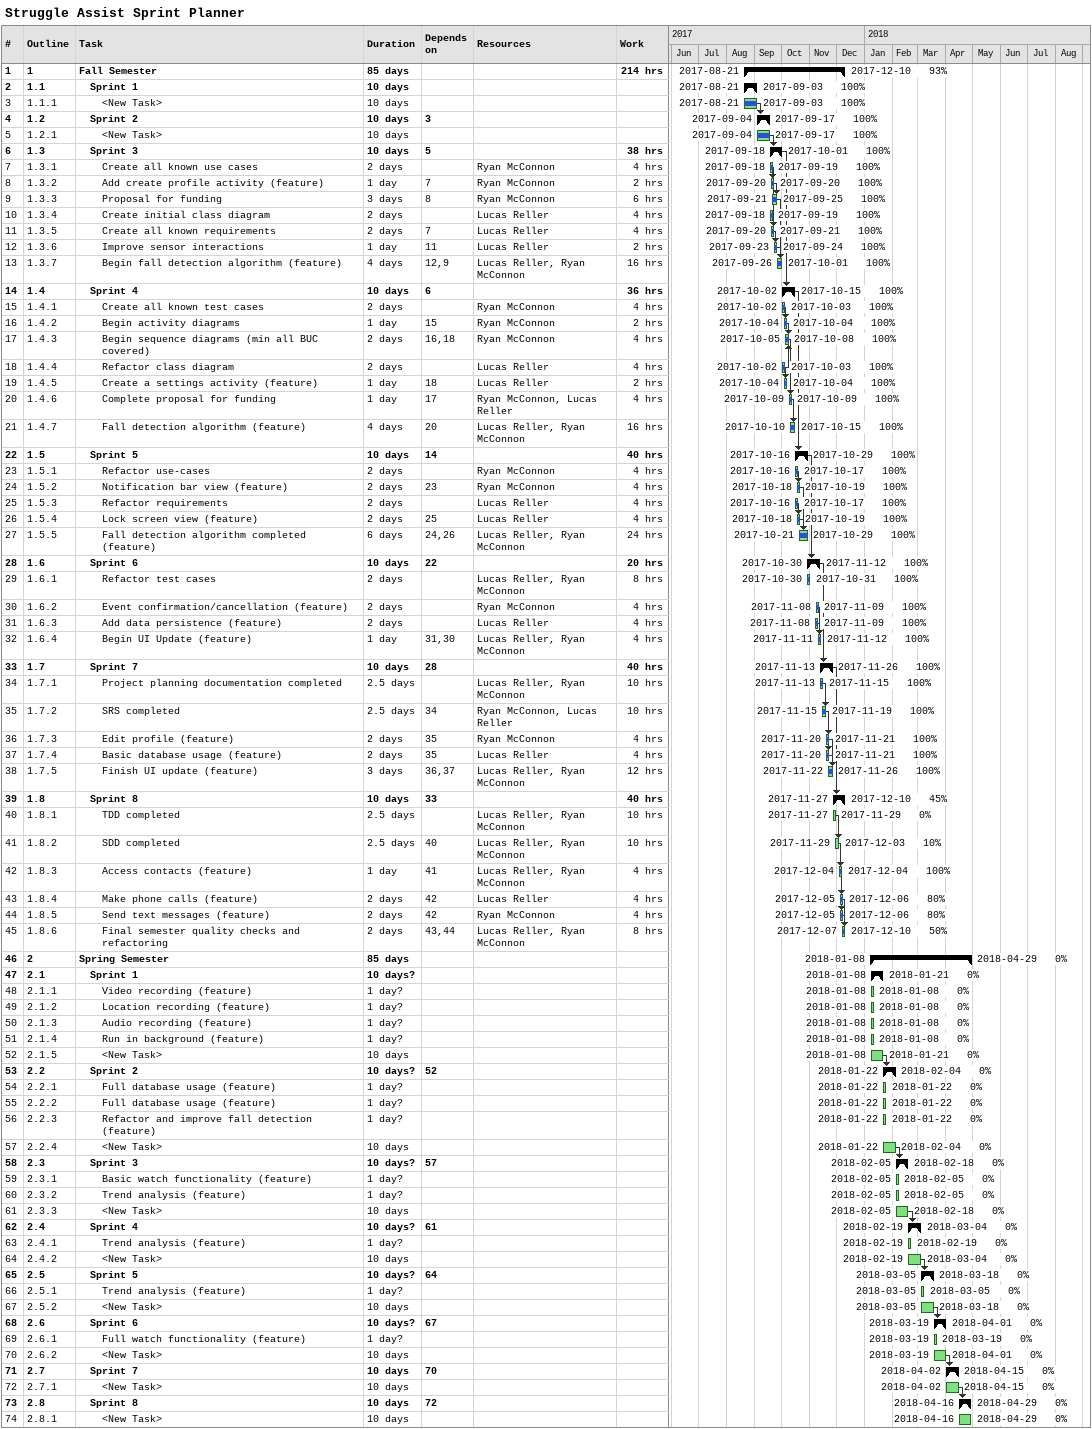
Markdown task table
Struggle Assist Sprint Planner

| ID | WBS | Task | Duration | Start | Finish | Predecessors | Resources | % complete | Work (h) |
|---|---|---|---|---|---|---|---|---|---|
| 1 | 1 | **Fall Semester** | 85d | 2017-08-21 | 2017-12-10 |  |  | 93 | 214 |
| 2 | 1.1 | **Sprint 1** | 10d | 2017-08-21 | 2017-09-03 |  |  | 100 |  |
| 3 | 1.1.1 | <New Task> | 10d | 2017-08-21 | 2017-09-03 |  |  | 100 |  |
| 4 | 1.2 | **Sprint 2** | 10d | 2017-09-04 | 2017-09-17 | 3 |  | 100 |  |
| 5 | 1.2.1 | <New Task> | 10d | 2017-09-04 | 2017-09-17 |  |  | 100 |  |
| 6 | 1.3 | **Sprint 3** | 10d | 2017-09-18 | 2017-10-01 | 5 |  | 100 | 38 |
| 7 | 1.3.1 | Create all known use cases | 2d | 2017-09-18 | 2017-09-19 |  | Ryan McConnon | 100 | 4 |
| 8 | 1.3.2 | Add create profile activity (feature) | 1d | 2017-09-20 | 2017-09-20 | 7 | Ryan McConnon | 100 | 2 |
| 9 | 1.3.3 | Proposal for funding | 3d | 2017-09-21 | 2017-09-25 | 8 | Ryan McConnon | 100 | 6 |
| 10 | 1.3.4 | Create initial class diagram | 2d | 2017-09-18 | 2017-09-19 |  | Lucas Reller | 100 | 4 |
| 11 | 1.3.5 | Create all known requirements | 2d | 2017-09-20 | 2017-09-21 | 7 | Lucas Reller | 100 | 4 |
| 12 | 1.3.6 | Improve sensor interactions | 1d | 2017-09-23 | 2017-09-24 | 11 | Lucas Reller | 100 | 2 |
| 13 | 1.3.7 | Begin fall detection algorithm (feature) | 4d | 2017-09-26 | 2017-10-01 | 12, 9 | Lucas Reller, Ryan McConnon | 100 | 16 |
| 14 | 1.4 | **Sprint 4** | 10d | 2017-10-02 | 2017-10-15 | 6 |  | 100 | 36 |
| 15 | 1.4.1 | Create all known test cases | 2d | 2017-10-02 | 2017-10-03 |  | Ryan McConnon | 100 | 4 |
| 16 | 1.4.2 | Begin activity diagrams | 1d | 2017-10-04 | 2017-10-04 | 15 | Ryan McConnon | 100 | 2 |
| 17 | 1.4.3 | Begin sequence diagrams (min all BUC covered) | 2d | 2017-10-05 | 2017-10-08 | 16, 18 | Ryan McConnon | 100 | 4 |
| 18 | 1.4.4 | Refactor class diagram | 2d | 2017-10-02 | 2017-10-03 |  | Lucas Reller | 100 | 4 |
| 19 | 1.4.5 | Create a settings activity (feature) | 1d | 2017-10-04 | 2017-10-04 | 18 | Lucas Reller | 100 | 2 |
| 20 | 1.4.6 | Complete proposal for funding | 1d | 2017-10-09 | 2017-10-09 | 17 | Ryan McConnon, Lucas Reller | 100 | 4 |
| 21 | 1.4.7 | Fall detection algorithm (feature) | 4d | 2017-10-10 | 2017-10-15 | 20 | Lucas Reller, Ryan McConnon | 100 | 16 |
| 22 | 1.5 | **Sprint 5** | 10d | 2017-10-16 | 2017-10-29 | 14 |  | 100 | 40 |
| 23 | 1.5.1 | Refactor use-cases | 2d | 2017-10-16 | 2017-10-17 |  | Ryan McConnon | 100 | 4 |
| 24 | 1.5.2 | Notification bar view (feature) | 2d | 2017-10-18 | 2017-10-19 | 23 | Ryan McConnon | 100 | 4 |
| 25 | 1.5.3 | Refactor requirements | 2d | 2017-10-16 | 2017-10-17 |  | Lucas Reller | 100 | 4 |
| 26 | 1.5.4 | Lock screen view (feature) | 2d | 2017-10-18 | 2017-10-19 | 25 | Lucas Reller | 100 | 4 |
| 27 | 1.5.5 | Fall detection algorithm completed (feature) | 6d | 2017-10-21 | 2017-10-29 | 24, 26 | Lucas Reller, Ryan McConnon | 100 | 24 |
| 28 | 1.6 | **Sprint 6** | 10d | 2017-10-30 | 2017-11-12 | 22 |  | 100 | 20 |
| 29 | 1.6.1 | Refactor test cases | 2d | 2017-10-30 | 2017-10-31 |  | Lucas Reller, Ryan McConnon | 100 | 8 |
| 30 | 1.6.2 | Event confirmation/cancellation (feature) | 2d | 2017-11-08 | 2017-11-09 |  | Ryan McConnon | 100 | 4 |
| 31 | 1.6.3 | Add data persistence (feature) | 2d | 2017-11-08 | 2017-11-09 |  | Lucas Reller | 100 | 4 |
| 32 | 1.6.4 | Begin UI Update (feature) | 1d | 2017-11-11 | 2017-11-12 | 31, 30 | Lucas Reller, Ryan McConnon | 100 | 4 |
| 33 | 1.7 | **Sprint 7** | 10d | 2017-11-13 | 2017-11-26 | 28 |  | 100 | 40 |
| 34 | 1.7.1 | Project planning documentation completed | 2.5d | 2017-11-13 | 2017-11-15 |  | Lucas Reller, Ryan McConnon | 100 | 10 |
| 35 | 1.7.2 | SRS completed | 2.5d | 2017-11-15 | 2017-11-19 | 34 | Ryan McConnon, Lucas Reller | 100 | 10 |
| 36 | 1.7.3 | Edit profile (feature) | 2d | 2017-11-20 | 2017-11-21 | 35 | Ryan McConnon | 100 | 4 |
| 37 | 1.7.4 | Basic database usage (feature) | 2d | 2017-11-20 | 2017-11-21 | 35 | Lucas Reller | 100 | 4 |
| 38 | 1.7.5 | Finish UI update (feature) | 3d | 2017-11-22 | 2017-11-26 | 36, 37 | Lucas Reller, Ryan McConnon | 100 | 12 |
| 39 | 1.8 | **Sprint 8** | 10d | 2017-11-27 | 2017-12-10 | 33 |  | 45 | 40 |
| 40 | 1.8.1 | TDD completed | 2.5d | 2017-11-27 | 2017-11-29 |  | Lucas Reller, Ryan McConnon | 0 | 10 |
| 41 | 1.8.2 | SDD completed | 2.5d | 2017-11-29 | 2017-12-03 | 40 | Lucas Reller, Ryan McConnon | 10 | 10 |
| 42 | 1.8.3 | Access contacts (feature) | 1d | 2017-12-04 | 2017-12-04 | 41 | Lucas Reller, Ryan McConnon | 100 | 4 |
| 43 | 1.8.4 | Make phone calls (feature) | 2d | 2017-12-05 | 2017-12-06 | 42 | Lucas Reller | 80 | 4 |
| 44 | 1.8.5 | Send text messages (feature) | 2d | 2017-12-05 | 2017-12-06 | 42 | Ryan McConnon | 80 | 4 |
| 45 | 1.8.6 | Final semester quality checks and refactoring | 2d | 2017-12-07 | 2017-12-10 | 43, 44 | Lucas Reller, Ryan McConnon | 50 | 8 |
| 46 | 2 | **Spring Semester** | 85d | 2018-01-08 | 2018-04-29 |  |  | 0 |  |
| 47 | 2.1 | **Sprint 1** | 10d? | 2018-01-08 | 2018-01-21 |  |  | 0 |  |
| 48 | 2.1.1 | Video recording (feature) | 1d? | 2018-01-08 | 2018-01-08 |  |  | 0 |  |
| 49 | 2.1.2 | Location recording (feature) | 1d? | 2018-01-08 | 2018-01-08 |  |  | 0 |  |
| 50 | 2.1.3 | Audio recording (feature) | 1d? | 2018-01-08 | 2018-01-08 |  |  | 0 |  |
| 51 | 2.1.4 | Run in background (feature) | 1d? | 2018-01-08 | 2018-01-08 |  |  | 0 |  |
| 52 | 2.1.5 | <New Task> | 10d | 2018-01-08 | 2018-01-21 |  |  | 0 |  |
| 53 | 2.2 | **Sprint 2** | 10d? | 2018-01-22 | 2018-02-04 | 52 |  | 0 |  |
| 54 | 2.2.1 | Full database usage (feature) | 1d? | 2018-01-22 | 2018-01-22 |  |  | 0 |  |
| 55 | 2.2.2 | Full database usage (feature) | 1d? | 2018-01-22 | 2018-01-22 |  |  | 0 |  |
| 56 | 2.2.3 | Refactor and improve fall detection (feature) | 1d? | 2018-01-22 | 2018-01-22 |  |  | 0 |  |
| 57 | 2.2.4 | <New Task> | 10d | 2018-01-22 | 2018-02-04 |  |  | 0 |  |
| 58 | 2.3 | **Sprint 3** | 10d? | 2018-02-05 | 2018-02-18 | 57 |  | 0 |  |
| 59 | 2.3.1 | Basic watch functionality (feature) | 1d? | 2018-02-05 | 2018-02-05 |  |  | 0 |  |
| 60 | 2.3.2 | Trend analysis (feature) | 1d? | 2018-02-05 | 2018-02-05 |  |  | 0 |  |
| 61 | 2.3.3 | <New Task> | 10d | 2018-02-05 | 2018-02-18 |  |  | 0 |  |
| 62 | 2.4 | **Sprint 4** | 10d? | 2018-02-19 | 2018-03-04 | 61 |  | 0 |  |
| 63 | 2.4.1 | Trend analysis (feature) | 1d? | 2018-02-19 | 2018-02-19 |  |  | 0 |  |
| 64 | 2.4.2 | <New Task> | 10d | 2018-02-19 | 2018-03-04 |  |  | 0 |  |
| 65 | 2.5 | **Sprint 5** | 10d? | 2018-03-05 | 2018-03-18 | 64 |  | 0 |  |
| 66 | 2.5.1 | Trend analysis (feature) | 1d? | 2018-03-05 | 2018-03-05 |  |  | 0 |  |
| 67 | 2.5.2 | <New Task> | 10d | 2018-03-05 | 2018-03-18 |  |  | 0 |  |
| 68 | 2.6 | **Sprint 6** | 10d? | 2018-03-19 | 2018-04-01 | 67 |  | 0 |  |
| 69 | 2.6.1 | Full watch functionality (feature) | 1d? | 2018-03-19 | 2018-03-19 |  |  | 0 |  |
| 70 | 2.6.2 | <New Task> | 10d | 2018-03-19 | 2018-04-01 |  |  | 0 |  |
| 71 | 2.7 | **Sprint 7** | 10d | 2018-04-02 | 2018-04-15 | 70 |  | 0 |  |
| 72 | 2.7.1 | <New Task> | 10d | 2018-04-02 | 2018-04-15 |  |  | 0 |  |
| 73 | 2.8 | **Sprint 8** | 10d | 2018-04-16 | 2018-04-29 | 72 |  | 0 |  |
| 74 | 2.8.1 | <New Task> | 10d | 2018-04-16 | 2018-04-29 |  |  | 0 |  |
